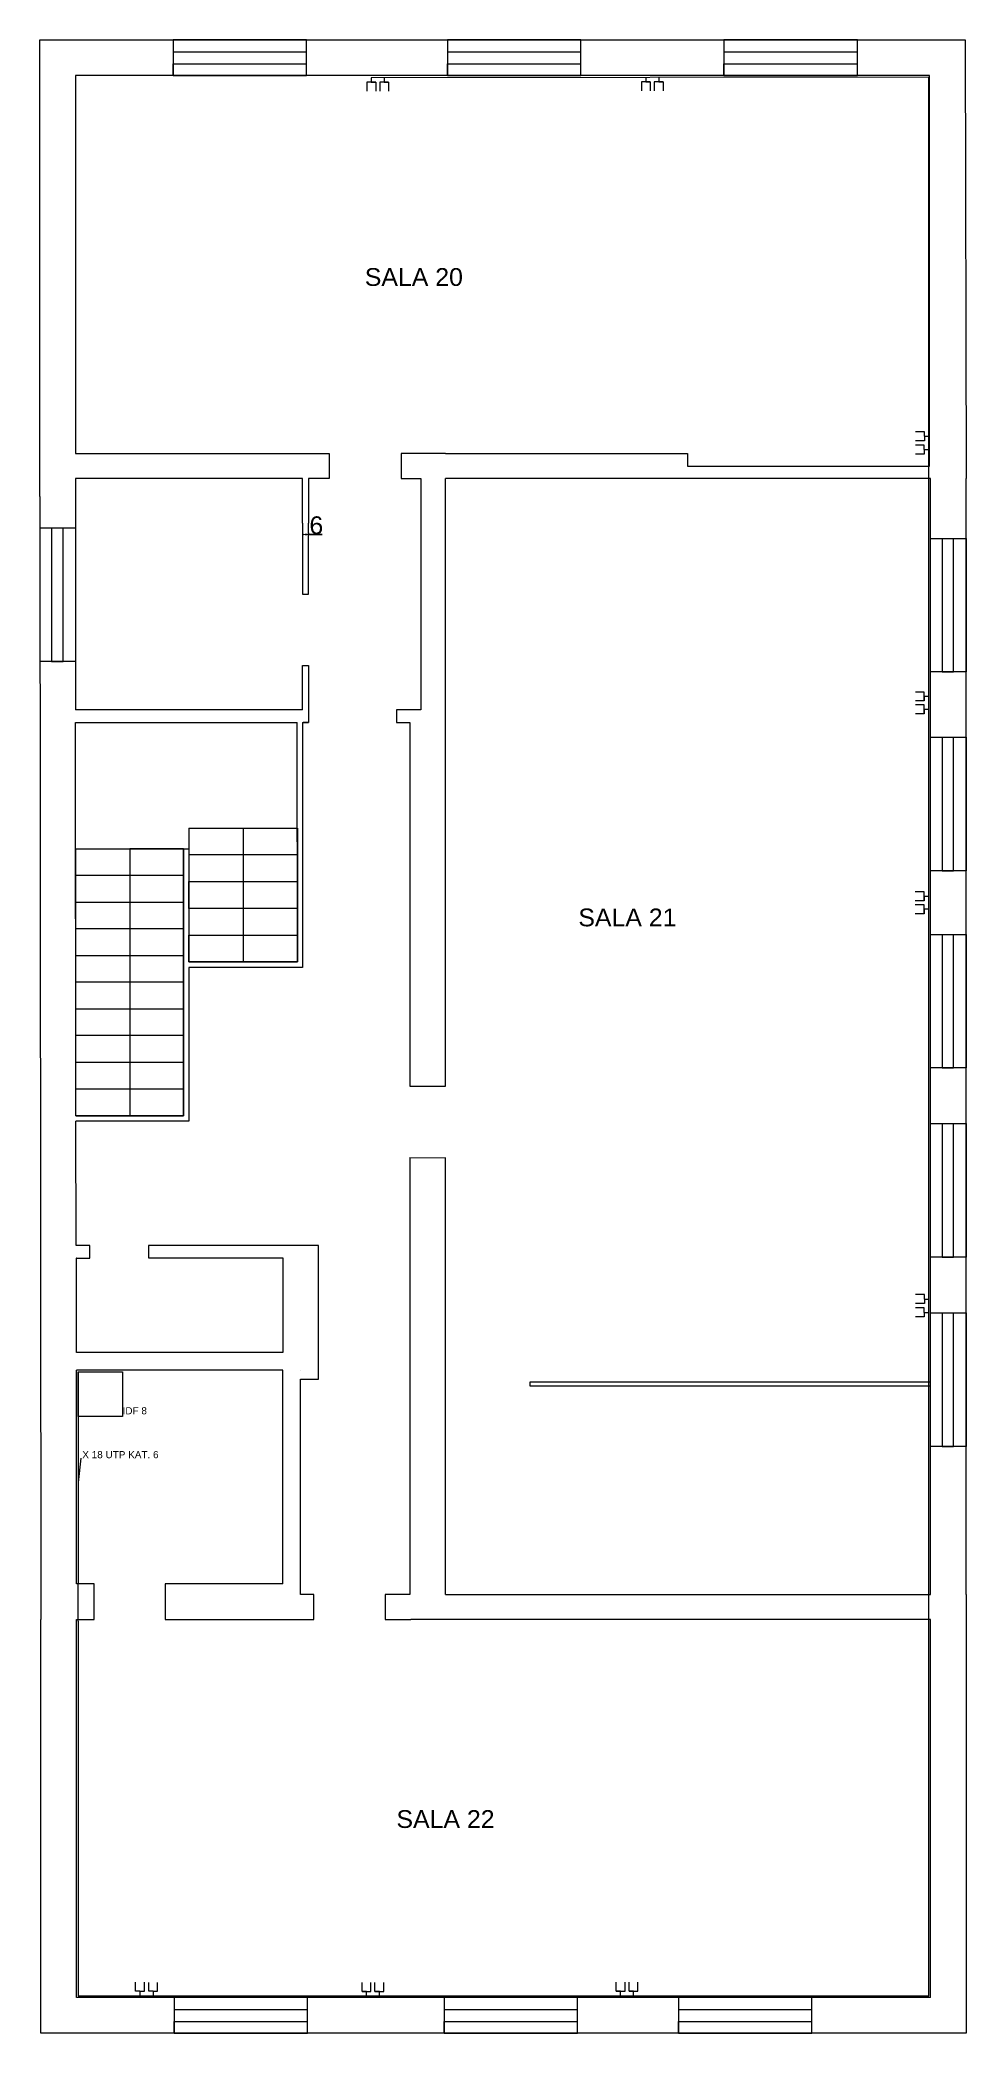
# Model space of a CAD drawing. Header units: inches. Extents: x 39 to 1080, y -40 to 2200.
import ezdxf
from ezdxf.enums import TextEntityAlignment as Align

# ---------------------------------------------------------------- set-up
doc = ezdxf.new("R2010")
doc.units = ezdxf.units.IN
doc.header["$MEASUREMENT"] = 0
doc.layers.get('0').update_dxf_attribs({"color": 255, "lineweight": 0})
doc.layers.get('Defpoints').update_dxf_attribs({"lineweight": 0})
for name, color, linetype, lineweight in [('Gniazda', 6, 'Continuous', 0), ('Gniazda ucz.', 3, 'Continuous', 0), ('Kabel', 2, 'Continuous', 0), ('Nazwy', 5, 'Continuous', 0), ('OKNA', 8, 'Continuous', 0), ('Opisy', 254, 'Continuous', 0), ('Przewiercenia', 42, 'Continuous', 0), ('SCHODY', 1, 'Continuous', 0), ('Szafy', 4, 'Continuous', 0), ('WYMIARY', 9, 'Continuous', 0)]:
    doc.layers.add(name, color=color, linetype=linetype, lineweight=lineweight)
doc.styles.get("Standard").update_dxf_attribs({"font": 'arial.ttf', "height": 8})
doc.dimstyles.get("Standard").update_dxf_attribs({"dimtxt": 20, "dimasz": 2, "dimexe": 0.2, "dimexo": 0.05, "dimgap": 0.09, "dimtad": 0, "dimdec": 0, "dimzin": 0, "dimdsep": 46, "dimtxsty": 'Standard', "dimblk": 'VDDIM_DEFAULT', "dimcen": 0.09, "dimclre": 256, "dimclrt": 256, "dimadec": 0, "dimazin": 0, "dimtfac": 1, "dimtdec": 4, "dimtix": 1, "dimtmove": 0, "dimatfit": 3, "dimfxl": 0, "dimtolj": 1, "dimtzin": 0, "dimarcsym": 0})

# ---------------------------------------------------------------- blocks, each defined once
blk = doc.blocks.new('VDDIM_DEFAULT')
at = {"linetype": 'Continuous'}
blk.add_hatch(color=0, dxfattribs=at).paths.add_polyline_path([(0, 0), (-1, -0.1665), (-1, 0.1665)], flags=0)
at = {"color": 0, "linetype": 'Continuous'}
blk.add_lwpolyline([(0, 0), (-1, -0.1665), (-1, 0.1665), (0, 0)], dxfattribs=at)
blk = doc.blocks.new('*D56')
at = {"layer": 'Defpoints', "color": 0}
for p in [(335.2, 1644.1), (341, 1646.1), (341, 1644.1)]:
    blk.add_point(p, dxfattribs=at)
at = {"layer": 'WYMIARY', "lineweight": -2}
for p, q in [((335.2, 1644.1), (335.2, 1643.9)), ((341, 1646.1), (341, 1643.9))]:
    blk.add_line(p, q, dxfattribs=at)
at = {"layer": 'WYMIARY', "color": 0, "lineweight": -2}
for p, q in [((337.2, 1644.1), (339, 1644.1)), ((341, 1644.1), (356.4, 1644.1))]:
    blk.add_line(p, q, dxfattribs=at)
at = {"layer": 'WYMIARY', "color": 0, "lineweight": -2, "xscale": 2, "yscale": 2, "zscale": 2, "rotation": 180}
blk.add_blockref('VDDIM_DEFAULT', (335.2, 1644.1), dxfattribs=at)
at = {"layer": 'WYMIARY', "color": 0, "lineweight": -2, "xscale": 2, "yscale": 2, "zscale": 2}
blk.add_blockref('VDDIM_DEFAULT', (341, 1644.1), dxfattribs=at)
at = {"layer": 'WYMIARY', "insert": (349.7, 1654.4), "char_height": 20, "attachment_point": 5}
blk.add_mtext('\\A1;6', dxfattribs=at)
blk = doc.blocks.new('VDRAWCLIP1613499417')
at = {"layer": 'OKNA'}
for p, q in [((150, 40), (0, 40)), ((0, 40), (0, 0)), ((150, 26), (0, 26)), ((150, 0), (150, 40)), ((150, 13), (150, 26)), ((150, 13), (150, 26)), ((0, 0), (0, 13)), ((0, 13), (150, 13)), ((0, 0), (50, 0)), ((50, 0), (100, 0)), ((100, 0), (120, 0)), ((120, 0), (150, 0))]:
    blk.add_line(p, q, dxfattribs=at)
blk = doc.blocks.new('VDRAWCLIP1613499424')
at = {"layer": 'OKNA'}
for p, q in [((150, 40), (0, 40)), ((0, 40), (0, 0)), ((150, 26), (0, 26)), ((150, 0), (150, 40)), ((150, 13), (150, 26)), ((150, 13), (150, 26)), ((0, 0), (0, 13)), ((0, 13), (150, 13)), ((0, 0), (50, 0)), ((50, 0), (100, 0)), ((100, 0), (120, 0)), ((120, 0), (150, 0))]:
    blk.add_line(p, q, dxfattribs=at)
blk = doc.blocks.new('VDRAWCLIP1613499432')
at = {"layer": 'OKNA'}
for p, q in [((150, 40), (0, 40)), ((0, 40), (0, 0)), ((150, 26), (0, 26)), ((150, 0), (150, 40)), ((150, 13), (150, 26)), ((150, 13), (150, 26)), ((0, 0), (0, 13)), ((0, 13), (150, 13)), ((0, 0), (50, 0)), ((50, 0), (100, 0)), ((100, 0), (120, 0)), ((120, 0), (150, 0))]:
    blk.add_line(p, q, dxfattribs=at)
blk = doc.blocks.new('VDRAWCLIP1613499448')
at = {"layer": 'OKNA'}
for p, q in [((150, 40), (0, 40)), ((0, 40), (0, 0)), ((150, 26), (0, 26)), ((150, 0), (150, 40)), ((150, 13), (150, 26)), ((150, 13), (150, 26)), ((0, 0), (0, 13)), ((0, 13), (150, 13)), ((0, 0), (50, 0)), ((50, 0), (100, 0)), ((100, 0), (120, 0)), ((120, 0), (150, 0))]:
    blk.add_line(p, q, dxfattribs=at)
blk = doc.blocks.new('VDRAWCLIP1613499458')
at = {"layer": 'OKNA'}
for p, q in [((150, 40), (0, 40)), ((0, 40), (0, 0)), ((150, 26), (0, 26)), ((150, 0), (150, 40)), ((150, 13), (150, 26)), ((150, 13), (150, 26)), ((0, 0), (0, 13)), ((0, 13), (150, 13)), ((0, 0), (50, 0)), ((50, 0), (100, 0)), ((100, 0), (120, 0)), ((120, 0), (150, 0))]:
    blk.add_line(p, q, dxfattribs=at)
blk = doc.blocks.new('VDRAWCLIP1613499498')
at = {"layer": 'OKNA'}
for p, q in [((150, 40), (0, 40)), ((0, 40), (0, 0)), ((150, 26), (0, 26)), ((150, 0), (150, 40)), ((150, 13), (150, 26)), ((150, 13), (150, 26)), ((0, 0), (0, 13)), ((0, 13), (150, 13)), ((0, 0), (50, 0)), ((50, 0), (100, 0)), ((100, 0), (120, 0)), ((120, 0), (150, 0))]:
    blk.add_line(p, q, dxfattribs=at)
blk = doc.blocks.new('VDRAWCLIP1613499661')
at = {"layer": 'OKNA'}
for p, q in [((0, 0), (0, 150)), ((0, 150), (40, 150)), ((0, 150), (13, 150)), ((13, 150), (13, 0)), ((26, 0), (26, 150)), ((40, 150), (40, 0)), ((40, 0), (0, 0)), ((13, 0), (26, 0))]:
    blk.add_line(p, q, dxfattribs=at)
blk = doc.blocks.new('VDRAWCLIP1613499707')
at = {"layer": 'OKNA'}
for p, q in [((0, 0), (0, 150)), ((0, 150), (40, 150)), ((0, 150), (13, 150)), ((13, 150), (13, 0)), ((26, 0), (26, 150)), ((40, 150), (40, 0)), ((40, 0), (0, 0)), ((13, 0), (26, 0))]:
    blk.add_line(p, q, dxfattribs=at)
blk = doc.blocks.new('VDRAWCLIP1613499712')
at = {"layer": 'OKNA'}
for p, q in [((0, 0), (0, 150)), ((0, 150), (40, 150)), ((0, 150), (13, 150)), ((13, 150), (13, 0)), ((26, 0), (26, 150)), ((40, 150), (40, 0)), ((40, 0), (0, 0)), ((13, 0), (26, 0))]:
    blk.add_line(p, q, dxfattribs=at)
blk = doc.blocks.new('VDRAWCLIP1613499715')
at = {"layer": 'OKNA'}
for p, q in [((0, 0), (0, 150)), ((0, 150), (40, 150)), ((0, 150), (13, 150)), ((13, 150), (13, 0)), ((26, 0), (26, 150)), ((40, 150), (40, 0)), ((40, 0), (0, 0)), ((13, 0), (26, 0))]:
    blk.add_line(p, q, dxfattribs=at)
blk = doc.blocks.new('VDRAWCLIP1613499720')
at = {"layer": 'OKNA'}
for p, q in [((0, 0), (0, 150)), ((0, 150), (40, 150)), ((0, 150), (13, 150)), ((13, 150), (13, 0)), ((26, 0), (26, 150)), ((40, 150), (40, 0)), ((40, 0), (0, 0)), ((13, 0), (26, 0))]:
    blk.add_line(p, q, dxfattribs=at)
blk = doc.blocks.new('VDRAWCLIP1613499774')
at = {"layer": 'OKNA'}
for p, q in [((0, 0), (0, 150)), ((0, 150), (40, 150)), ((0, 150), (13, 150)), ((13, 150), (13, 0)), ((26, 0), (26, 150)), ((40, 150), (40, 0)), ((40, 0), (0, 0)), ((13, 0), (26, 0))]:
    blk.add_line(p, q, dxfattribs=at)
blk = doc.blocks.new('VDRAWCLIP1617954900')
at = {"layer": 'Gniazda ucz.', "linetype": 'Continuous', "lineweight": 0}
for p, q in [((0, 5), (0, 15)), ((5, 5), (0, 5)), ((0, 5), (10, 5)), ((5, 0), (5, 5)), ((10, 5), (10, 15))]:
    blk.add_line(p, q, dxfattribs=at)
blk = doc.blocks.new('VDRAWCLIP1617954937')
at = {"layer": 'Gniazda ucz.', "linetype": 'Continuous', "lineweight": 0}
for p, q in [((14.5, 5), (14.5, 15)), ((19.5, 5), (14.5, 5)), ((14.5, 5), (24.5, 5)), ((19.5, 0), (19.5, 5)), ((24.5, 5), (24.5, 15))]:
    blk.add_line(p, q, dxfattribs=at)
at = {"layer": 'Gniazda ucz.', "linetype": 'Continuous'}
blk.add_blockref('VDRAWCLIP1617954900', (0, 0), dxfattribs=at)
blk = doc.blocks.new('VDRAWCLIP1617954952')
at = {"layer": 'Gniazda ucz.', "linetype": 'Continuous'}
blk.add_blockref('VDRAWCLIP1617954937', (0, 0), dxfattribs=at)
blk = doc.blocks.new('VDRAWCLIP1617956439')
at = {"layer": 'Gniazda ucz.', "linetype": 'Continuous'}
blk.add_blockref('VDRAWCLIP1617954952', (0, 0), dxfattribs=at)
blk = doc.blocks.new('VDRAWCLIP1617956472')
at = {"layer": 'Szafy', "rotation": 90}
blk.add_blockref('VDRAWCLIP1617956439', (15, 0), dxfattribs=at)
blk = doc.blocks.new('VDRAWCLIP1617956531')
at = {"layer": 'Szafy', "rotation": 90}
blk.add_blockref('VDRAWCLIP1617956472', (24.5, 0), dxfattribs=at)
blk = doc.blocks.new('VDRAWCLIP1617956540')
at = {"layer": 'Szafy', "rotation": 90}
blk.add_blockref('VDRAWCLIP1617956472', (24.5, 0), dxfattribs=at)
blk = doc.blocks.new('VDRAWCLIP1617956546')
at = {"layer": 'Szafy', "rotation": 90}
blk.add_blockref('VDRAWCLIP1617956472', (24.5, 0), dxfattribs=at)
blk = doc.blocks.new('VDRAWCLIP1617956565')
at = {"layer": 'Szafy', "rotation": 270.0000000000008}
blk.add_blockref('VDRAWCLIP1617956546', (0, 24.5), dxfattribs=at)
blk = doc.blocks.new('VDRAWCLIP1617956577')
at = {"layer": 'Szafy', "rotation": 270.0000000000008}
blk.add_blockref('VDRAWCLIP1617956546', (0, 24.5), dxfattribs=at)
blk = doc.blocks.new('VDRAWCLIP1617956583')
at = {"layer": 'Szafy', "rotation": 270.0000000000008}
blk.add_blockref('VDRAWCLIP1617956546', (0, 24.5), dxfattribs=at)
blk = doc.blocks.new('VDRAWCLIP1617956604')
at = {"layer": 'Szafy', "rotation": 269.9999999999878}
blk.add_blockref('VDRAWCLIP1617956583', (0, 15), dxfattribs=at)
blk = doc.blocks.new('VDRAWCLIP1617956616')
at = {"layer": 'Szafy', "rotation": 269.9999999999878}
blk.add_blockref('VDRAWCLIP1617956583', (0, 15), dxfattribs=at)
blk = doc.blocks.new('VDRAWCLIP1617798703')
at = {"layer": 'Gniazda', "linetype": 'Continuous', "lineweight": 0}
for p, q in [((0, 5), (0, 15)), ((5, 5), (0, 5)), ((5, 5), (5, 0)), ((5, 5), (10, 5)), ((10, 5), (10, 15))]:
    blk.add_line(p, q, dxfattribs=at)
blk = doc.blocks.new('VDRAWCLIP1617798856')
at = {"layer": 'Gniazda', "linetype": 'Continuous'}
blk.add_blockref('VDRAWCLIP1617798703', (0, 0), dxfattribs=at)
blk = doc.blocks.new('VDRAWCLIP1617798883')
at = {"layer": 'Gniazda', "linetype": 'Continuous'}
for name, p in [('VDRAWCLIP1617798703', (0, 0.1)), ('VDRAWCLIP1617798856', (14.9, 0))]:
    blk.add_blockref(name, p, dxfattribs=at)
blk = doc.blocks.new('VDRAWCLIP1617955138')
at = {"layer": 'Gniazda', "linetype": 'Continuous'}
blk.add_blockref('VDRAWCLIP1617798883', (0, 0), dxfattribs=at)
blk = doc.blocks.new('VDRAWCLIP1617955368')
at = {"layer": 'Gniazda ucz.', "linetype": 'Continuous'}
blk.add_blockref('VDRAWCLIP1617955138', (0, 0), dxfattribs=at)
blk = doc.blocks.new('VDRAWCLIP1617955438')
at = {"layer": 'Gniazda ucz.', "linetype": 'Continuous'}
blk.add_blockref('VDRAWCLIP1617955368', (0, 0), dxfattribs=at)
blk = doc.blocks.new('VDRAWCLIP1617955583')
at = {"layer": 'Gniazda ucz.', "linetype": 'Continuous', "rotation": 179.999999999987}
blk.add_blockref('VDRAWCLIP1617955438', (24.9, 15.1), dxfattribs=at)
blk = doc.blocks.new('VDRAWCLIP1617956044')
at = {"layer": 'Gniazda', "linetype": 'Continuous', "rotation": 180}
blk.add_blockref('VDRAWCLIP1617955583', (24.9, 15.1), dxfattribs=at)
blk = doc.blocks.new('VDRAWCLIP1617956170')
at = {"layer": 'Szafy', "rotation": 180}
blk.add_blockref('VDRAWCLIP1617956044', (24.9, 15.1), dxfattribs=at)
blk = doc.blocks.new('VDRAWCLIP1617956180')
at = {"layer": 'Szafy'}
blk.add_blockref('VDRAWCLIP1617956170', (0, 0), dxfattribs=at)
blk = doc.blocks.new('VDRAWCLIP1617956219')
at = {"layer": 'Szafy', "rotation": 180}
blk.add_blockref('VDRAWCLIP1617956180', (24.9, 15.1), dxfattribs=at)
blk = doc.blocks.new('VDRAWCLIP1617956637')
at = {"layer": 'Szafy'}
blk.add_blockref('VDRAWCLIP1617956219', (0, 0), dxfattribs=at)
blk = doc.blocks.new('VDRAWCLIP1617956645')
at = {"layer": 'Szafy'}
blk.add_blockref('VDRAWCLIP1617956219', (0, 0), dxfattribs=at)
blk = doc.blocks.new('VDRAWCLIP1617956662')
at = {"layer": 'Szafy', "rotation": 90}
blk.add_blockref('VDRAWCLIP1617956645', (15.1, 0), dxfattribs=at)
blk = doc.blocks.new('VDRAWCLIP1617956673')
at = {"layer": 'Szafy', "rotation": 90}
blk.add_blockref('VDRAWCLIP1617956645', (15.1, 0), dxfattribs=at)

msp = doc.modelspace()

# ---------------------------------------------------------------- linework, layer by layer
for p, q in [((39, 2160), (39, 2200)), ((39, 2200), (1039, 2200)), ((1039, 2200), (1079, 2200)), ((1079, 2200), (1080, 1707)), ((39, 1735), (39, 2160)), ((1039, 2160), (79, 2160)), ((79, 2160), (79, 1735)), ((1039, 1721), (1039, 2160)), ((39, 1687), (39, 1735)), ((79, 1735), (334, 1735)), ((334, 1735), (354, 1735)), ((354, 1735), (364, 1735)), ((364, 1735), (364, 1707)), ((455, 1735), (445, 1735)), ((445, 1735), (445, 1707)), ((495, 1735), (455, 1735)), ((495, 1735), (767, 1735)), ((767, 1735), (767, 1721)), ((334, 1707), (79, 1707)), ((79, 1707), (79, 1687)), ((334, 1657), (334, 1707)), ((364, 1707), (341, 1707)), ((341, 1707), (341, 1657)), ((445, 1707), (467, 1707)), ((467, 1707), (467, 1707)), ((467, 1707), (467, 1447)), ((1040, 1707), (495, 1707)), ((495, 1024.3), (495, 1707)), ((767, 1721), (1039, 1721)), ((1040, 687), (1040, 1707)), ((1080, 687), (1080, 1707)), ((39, 1687), (40, 425)), ((79, 1687), (79.2, 1447)), ((334, 1657), (334, 1577)), ((341, 1577), (341, 1657)), ((341, 1657), (341, 1657)), ((334, 1577), (341, 1577)), ((334, 1447), (334, 1497)), ((334, 1497), (340, 1497)), ((340, 1497), (341, 1497)), ((341, 1497), (341, 1433)), ((334, 1447), (79.2, 1447)), ((455, 1447), (440, 1447)), ((440, 1447), (440, 1433)), ((467, 1447), (455, 1447)), ((467, 1447), (467, 1447)), ((79.2, 1433), (328.2, 1433)), ((79.6, 991), (79.2, 1433)), ((328.5, 1164), (328.2, 1433)), ((328.2, 1433), (328.2, 1433)), ((334, 1433), (341, 1433)), ((334, 1433), (334, 1157.5)), ((341, 1433), (335, 1433)), ((440, 1433), (455, 1433)), ((455, 1433), (455, 1024)), ((200.5, 991), (200.5, 1291)), ((200.5, 1291), (206.5, 1291)), ((206.5, 1291), (206.5, 1164)), ((206.5, 1164), (328.5, 1164)), ((334, 1157.5), (206.5, 1157.5)), ((206.5, 1157.5), (206.5, 985)), ((455, 1024), (495, 1024.3)), ((79.5, 991), (200.5, 991)), ((206.5, 985), (79.5, 985)), ((79.7, 845), (79.6, 985)), ((455, 944), (455, 453)), ((455, 944), (495, 943.8)), ((495, 453), (495, 944)), ((81, 845), (79.7, 845)), ((80, 831), (79.7, 831)), ((80, 831), (90, 831)), ((80, 725), (80, 831)), ((95, 845), (81, 845)), ((90, 831), (95, 831)), ((95, 831), (95, 845)), ((352, 845), (161, 845.2)), ((161, 845.2), (161, 831.2)), ((161, 831.2), (312, 831.2)), ((312, 831.2), (312, 725)), ((352, 695), (352, 845)), ((312, 725), (80, 725)), ((312, 705), (80, 705)), ((80, 465), (80, 705)), ((312, 465), (312, 705)), ((332, 705), (332, 705)), ((332, 453), (332, 695)), ((332, 695), (352, 695)), ((590, 687), (590, 692)), ((590, 692), (1040, 692)), ((1040, 687), (590, 687)), ((1040, 453), (1040, 687)), ((1040, 453), (1040, 687)), ((1080, 453), (1080, 687)), ((100, 465), (80, 465)), ((100, 425), (100, 465)), ((312, 465), (180, 465)), ((180, 465), (180, 425)), ((347, 453), (332, 453)), ((347, 425), (347, 453)), ((455, 453), (427, 453)), ((427, 453), (427, 425)), ((495, 453), (1040, 453)), ((1080, 453), (1080, 0)), ((40, 0), (40, 425)), ((80, 0), (80, 425)), ((80, 425), (100, 425)), ((180, 425), (312, 425)), ((312, 425), (332, 425)), ((332, 425), (347, 425)), ((427, 425), (456, 425)), ((496, 425), (456, 425)), ((1040, 425), (496, 425)), ((1040, 0), (1040, 425)), ((40, -40), (40, 0)), ((1040, 0), (80, 0)), ((1080, 0), (1080, -40)), ((80, -40), (40, -40)), ((120, -40), (80, -40)), ((1080, -40), (120, -40))]:
    msp.add_line(p, q)
at = {"layer": 'Kabel'}
for p, q in [((1038, 2158), (411.5, 2157.5)), ((1038, 1721), (1038, 2158)), ((1038, 692), (1038, 1707)), ((82, 703), (82, 467)), ((1038, 453), (1038, 687)), ((82, 467), (82, 465)), ((82, 423), (82, 425)), ((82, 423), (82, 2)), ((1038, 2), (1038, 425)), ((82, 2), (1038, 2))]:
    msp.add_line(p, q, dxfattribs=at)
at = {"layer": 'Opisy'}
msp.add_line((85.1, 606), (82, 578.7), dxfattribs=at)
at = {"layer": 'Przewiercenia'}
for p, q in [((1038, 1707), (1038, 1721)), ((1038, 687), (1038, 692)), ((82, 425), (82, 465)), ((1038, 425), (1038, 453))]:
    msp.add_line(p, q, dxfattribs=at)
at = {"layer": 'SCHODY'}
for p, q in [((206.5, 1314), (328.5, 1314)), ((206.5, 1314), (267.5, 1314)), ((206.5, 1314), (206.5, 1164)), ((267.5, 1314), (267.5, 1164)), ((328.5, 1314), (328.5, 1164)), ((79.5, 1261), (79.5, 1291)), ((79.5, 1291), (200.5, 1291)), ((79.6, 991), (79.5, 1291)), ((79.5, 1291), (200.5, 1291)), ((200.5, 1291), (140, 1291)), ((140, 1291), (140, 991)), ((200.5, 1291), (200.5, 1261)), ((200.5, 1291), (200.5, 991)), ((328.5, 1284), (206.5, 1284)), ((328.5, 1254), (328.5, 1284)), ((200.5, 1261), (79.5, 1261)), ((200.5, 1231), (200.5, 1261)), ((200.5, 1261), (200.5, 991)), ((206.5, 1224), (206.5, 1254)), ((206.5, 1254), (328.5, 1254)), ((79.5, 1201), (79.5, 1231)), ((79.5, 1231), (200.5, 1231)), ((328.5, 1224), (206.5, 1224)), ((328.5, 1194), (328.5, 1224)), ((200.5, 1201), (79.5, 1201)), ((200.5, 1171), (200.5, 1201)), ((206.5, 1164), (206.5, 1194)), ((206.5, 1194), (328.5, 1194)), ((79.5, 1141), (79.5, 1171)), ((79.5, 1171), (200.5, 1171)), ((328.5, 1164), (206.5, 1164)), ((200.5, 1141), (79.5, 1141)), ((200.5, 1111), (200.5, 1141)), ((79.5, 1081), (79.5, 1111)), ((79.5, 1111), (200.5, 1111)), ((200.5, 1081), (79.5, 1081)), ((200.5, 1051), (200.5, 1081)), ((79.5, 1021), (79.5, 1051)), ((79.5, 1051), (200.5, 1051)), ((200.5, 1021), (79.5, 1021)), ((200.5, 991), (200.5, 1021)), ((200.5, 991), (79.6, 991))]:
    msp.add_line(p, q, dxfattribs=at)
at = {"layer": 'Szafy'}
for p, q in [((82, 703), (132, 703)), ((82, 653), (82, 703)), ((132, 703), (132, 653)), ((132, 653), (82, 653))]:
    msp.add_line(p, q, dxfattribs=at)
at = {"layer": 'WYMIARY'}
for p, q in [((334.2, 1644.1), (335.2, 1644.1)), ((79.5, 991), (79.5, 991))]:
    msp.add_line(p, q, dxfattribs=at)

# ---------------------------------------------------------------- block references
at = {"layer": 'OKNA'}
for name, p in [('VDRAWCLIP1613499458', (188.7, 2160)), ('VDRAWCLIP1613499448', (497, 2160)), ('VDRAWCLIP1613499498', (807.9, 2160)), ('VDRAWCLIP1613499661', (39.2, 1501.5)), ('VDRAWCLIP1613499707', (1040, 1489.8)), ('VDRAWCLIP1613499712', (1040, 1266.2)), ('VDRAWCLIP1613499715', (1040, 1044.8)), ('VDRAWCLIP1613499720', (1040, 832.2)), ('VDRAWCLIP1613499774', (1040, 619.3)), ('VDRAWCLIP1613499424', (189.9, -40)), ('VDRAWCLIP1613499417', (493.3, -40)), ('VDRAWCLIP1613499432', (756.6, -40))]:
    msp.add_blockref(name, p, dxfattribs=at)
at = {"layer": 'Szafy'}
for name, p in [('VDRAWCLIP1617956531', (406.5, 2142.5)), ('VDRAWCLIP1617956540', (715.1, 2142.9)), ('VDRAWCLIP1617956673', (1023, 1734.6)), ('VDRAWCLIP1617956565', (1023, 1442.6)), ('VDRAWCLIP1617956577', (1022.8, 1218)), ('VDRAWCLIP1617956662', (1023, 765)), ('VDRAWCLIP1617956637', (146.5, 2)), ('VDRAWCLIP1617956604', (401.1, 1.9)), ('VDRAWCLIP1617956616', (686.7, 2.1))]:
    msp.add_blockref(name, p, dxfattribs=at)

# ---------------------------------------------------------------- texts
at = {"layer": 'Nazwy'}
for s, p in [('SALA 20', (404.2, 1917.5)), ('SALA 21', (644.2, 1197.8)), ('SALA 22', (439.8, 184.6))]:
    msp.add_text(s, height=20, dxfattribs=at).set_placement(p, align=Align.BOTTOM_LEFT)
at = {"layer": 'Opisy'}
for s, p in [('IDF 8', (132, 653)), ('X 18 UTP KAT. 6', (86.7, 603.7))]:
    msp.add_text(s, height=8, dxfattribs=at).set_placement(p, align=Align.BOTTOM_LEFT)

# ---------------------------------------------------------------- dimensions: what is measured, and where the dimension line sits
at = {"layer": 'WYMIARY'}
dim = msp.add_linear_dim(base=(341, 1644.1), p1=(335.2, 1644.1), p2=(341, 1644.1), dimstyle='Standard', dxfattribs=at)
dim.commit()
dim.dimension.update_dxf_attribs({"geometry": '*D56', "text_midpoint": (349.7, 1654.4)})

doc.saveas('drawing.dxf')
